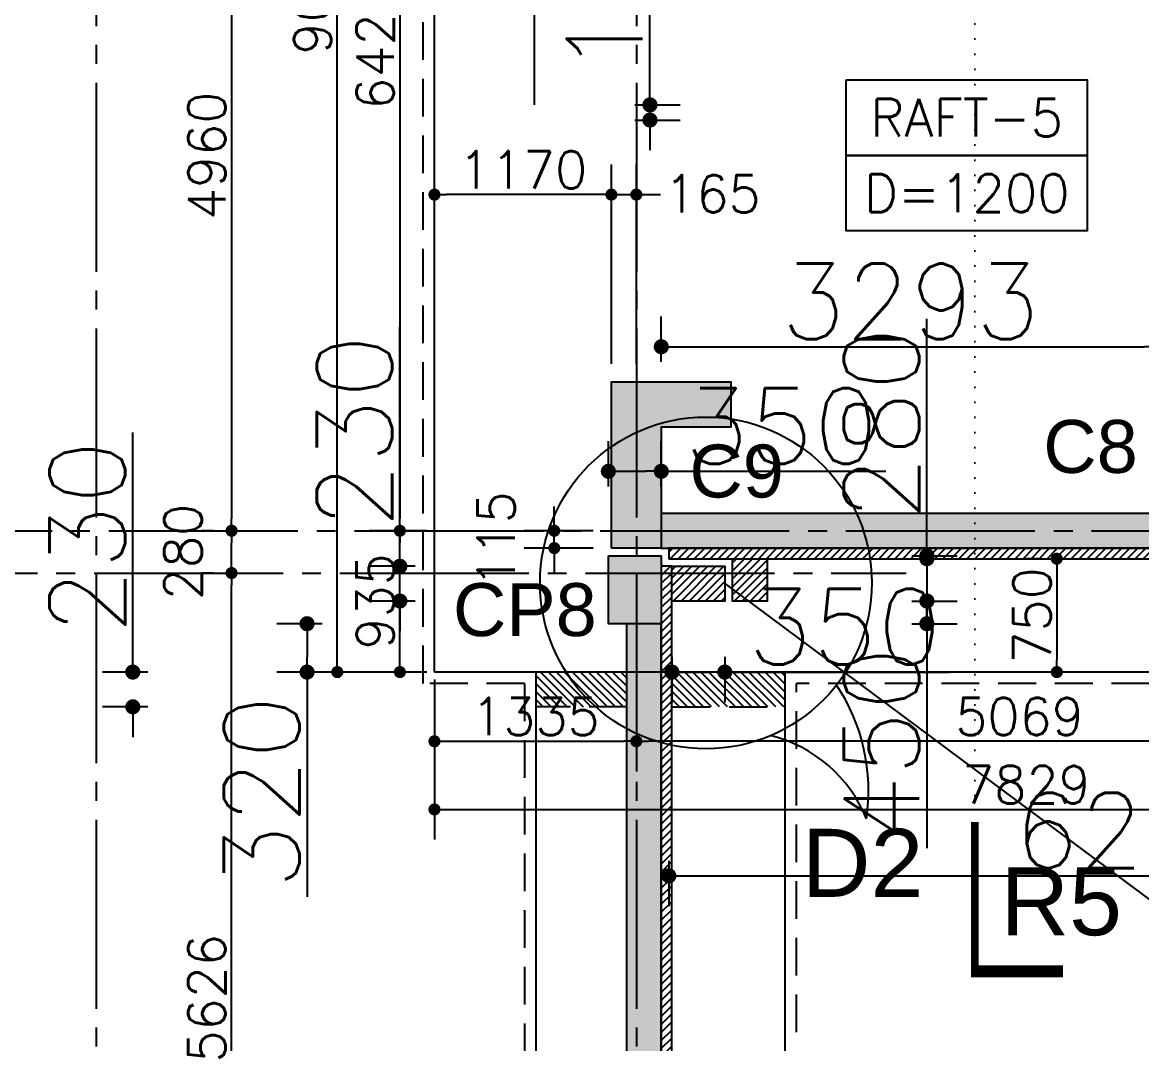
# Model space of a CAD drawing. Extents: x -200722 to 834823, y -494970 to 88783.
# Drawn here: x 272698 to 280100, y 21762 to 28517 of the extents above; entities that cross this region are included whole.
import ezdxf
from ezdxf.enums import TextEntityAlignment as Align

# ---------------------------------------------------------------- set-up
doc = ezdxf.new("R2010")
doc.units = 0
doc.header["$LTSCALE"] = 100
doc.header["$MEASUREMENT"] = 0
doc.header["$PDMODE"] = 34
for name, pattern in [('ACAD_ISO04W100', [30, 24, -3, 0, -3]), ('CL', [3.25, 2.5, -0.25, 0.25, -0.25]), ('DOT', [0.25, 0, -0.25]), ('HIDDEN', [0.375, 0.25, -0.125])]:
    doc.linetypes.add(name, pattern=pattern)
doc.layers.get('0').update_dxf_attribs({"linetype": 'CONTINUOUS'})
doc.layers.get('DEFPOINTS').update_dxf_attribs({"linetype": 'CONTINUOUS'})
for name, color, linetype in [('A-Grid', 5, 'ACAD_ISO04W100'), ('BEAM', 4, 'CONTINUOUS'), ('COL', 150, 'CONTINUOUS'), ('COL. SHED. STEEL.', 6, 'CONTINUOUS'), ('COL_H', 235, 'CONTINUOUS'), ('DIM', 3, 'CONTINUOUS'), ('F_EXEC', 3, 'HIDDEN'), ('F_FTG1', 11, 'CONTINUOUS'), ('RCCWALL', 6, 'CONTINUOUS'), ('TEXT', 2, 'CONTINUOUS')]:
    doc.layers.add(name, color=color, linetype=linetype)
doc.layers.add('HATCH', color=252, linetype='CONTINUOUS', lineweight=30)
doc.styles.add('AR', font='arial.ttf')
doc.styles.add('ROMANS', font='romans.shx')
doc.styles.get("Standard").update_dxf_attribs({"font": 'simplex.shx'})
doc.styles.add('TIMES-N', font='arial.ttf')
doc.dimstyles.new('01 S.K', dxfattribs={"dimtxt": 230, "dimasz": 100, "dimexe": 200, "dimexo": 100, "dimgap": 50, "dimtad": 1, "dimdec": 0, "dimzin": 0, "dimdsep": 46, "dimtxsty": 'Standard', "dimblk": 'DOT', "dimcen": 0.09, "dimclrd": 4, "dimclre": 4, "dimclrt": 4, "dimadec": 0, "dimazin": 0, "dimtfac": 1, "dimtdec": 0, "dimtofl": 0, "dimtmove": 0, "dimatfit": 3, "dimfxl": 2, "dimtolj": 1, "dimtzin": 0, "dimarcsym": 1})
doc.dimstyles.new('STANDARD$0', dxfattribs={"dimtxt": 2.5, "dimasz": 2.5, "dimexe": 2, "dimexo": 0.7, "dimgap": 0.9, "dimtad": 1, "dimdec": 0, "dimdsep": 46, "dimtxsty": 'ROMANS', "dimcen": 0.09, "dimclrd": 4, "dimclre": 4, "dimclrt": 3, "dimadec": 0, "dimazin": 0, "dimtfac": 1, "dimtdec": 0, "dimtmove": 0, "dimatfit": 3, "dimfxl": 1, "dimtolj": 1, "dimtzin": 0, "dimarcsym": 0})
pattern_1 = [(135, (504703.318, 13341.237), (26.516504, 26.516504), [])]

# ---------------------------------------------------------------- blocks, each defined once
blk = doc.blocks.new('DOT')
at = {"color": 0, "linetype": 'ByBlock'}
blk.add_line((-0.5, 0), (-1, 0), dxfattribs=at)
at = {"color": 0, "linetype": 'ByBlock', "const_width": 0.5}
blk.add_lwpolyline([(-0.25, 0, 1), (0.25, 0, 1)], format="xyb", close=True, dxfattribs=at)
blk = doc.blocks.new('*D396')
at = {"layer": 'BEAM', "color": 0, "lineweight": -2, "transparency": 16777216}
for p, q in [((275423.6, 26259.4), (275423.6, 27577.8)), ((276593.6, 26259.4), (276593.6, 27577.8)), ((276513.6, 27377.8), (275503.6, 27377.8))]:
    blk.add_line(p, q, dxfattribs=at)
at = {"layer": 'DEFPOINTS', "color": 0, "lineweight": -3, "transparency": 16777216}
for p in [(275423.6, 27377.8), (275423.6, 26139.4, 7446.6), (276593.6, 26139.4, 7446.6)]:
    blk.add_point(p, dxfattribs=at)
at = {"layer": 'BEAM', "color": 0, "lineweight": -2, "transparency": 16777216, "xscale": 80, "yscale": 80, "zscale": 80, "rotation": 180}
blk.add_blockref('DOT', (275423.6, 27377.8), dxfattribs=at)
at = {"layer": 'BEAM', "color": 0, "lineweight": -2, "transparency": 16777216, "xscale": 80, "yscale": 80, "zscale": 80}
blk.add_blockref('DOT', (276593.6, 27377.8), dxfattribs=at)
at = {"layer": 'BEAM', "color": 0, "transparency": 16777216, "insert": (276008.6, 27541.8), "char_height": 248, "attachment_point": 5}
blk.add_mtext('\\A1;1170', dxfattribs=at)
blk = doc.blocks.new('_DOT')
at = {"color": 0, "linetype": 'ByBlock'}
blk.add_line((-0.5, 0), (-1, 0), dxfattribs=at)
at = {"color": 0, "linetype": 'ByBlock', "const_width": 0.5}
blk.add_lwpolyline([(-0.25, 0, 1), (0.25, 0, 1)], format="xyb", close=True, dxfattribs=at)
blk = doc.blocks.new('*D397')
at = {"layer": 'BEAM', "color": 0, "lineweight": -2, "transparency": 16777216}
for p, q in [((279419, 24969.4), (279339, 24969.4)), ((279539, 24889.4), (279539, 24299.4)), ((279419, 24219.4), (279339, 24219.4))]:
    blk.add_line(p, q, dxfattribs=at)
at = {"layer": 'DEFPOINTS', "color": 0, "lineweight": -3, "transparency": 16777216}
for p in [(279539, 24969.4, 7446.6), (279539, 24219.4, 7446.6), (279539, 24219.4)]:
    blk.add_point(p, dxfattribs=at)
at = {"layer": 'BEAM', "color": 0, "lineweight": -2, "transparency": 16777216, "xscale": 80, "yscale": 80, "zscale": 80}
for p, rotation in [((279539, 24969.4), 90), ((279539, 24219.4), 270)]:
    blk.add_blockref('DOT', p, dxfattribs=dict(at, rotation=rotation))
at = {"layer": 'BEAM', "color": 0, "transparency": 16777216, "insert": (279375, 24594.4), "char_height": 248, "attachment_point": 5, "rotation": 90}
blk.add_mtext('\\A1;750', dxfattribs=at)
blk = doc.blocks.new('*D401')
at = {"layer": 'BEAM', "color": 0, "lineweight": -2, "transparency": 16777216}
for p, q in [((276758.6, 24169.4), (276758.6, 23561.5)), ((281827.6, 24169.4), (281827.6, 23561.5)), ((281747.6, 23761.5), (276838.6, 23761.5))]:
    blk.add_line(p, q, dxfattribs=at)
at = {"layer": 'DEFPOINTS', "color": 0, "lineweight": -3, "transparency": 16777216}
for p in [(276758.6, 24289.4, 7446.6), (281827.6, 24289.4, 7446.6), (276758.6, 23761.5)]:
    blk.add_point(p, dxfattribs=at)
at = {"layer": 'BEAM', "color": 0, "lineweight": -2, "transparency": 16777216, "xscale": 80, "yscale": 80, "zscale": 80, "rotation": 180}
blk.add_blockref('DOT', (276758.6, 23761.5), dxfattribs=at)
at = {"layer": 'BEAM', "color": 0, "lineweight": -2, "transparency": 16777216, "xscale": 80, "yscale": 80, "zscale": 80}
blk.add_blockref('DOT', (281827.6, 23761.5), dxfattribs=at)
at = {"layer": 'BEAM', "color": 0, "transparency": 16777216, "insert": (279293.1, 23925.5), "char_height": 248, "attachment_point": 5}
blk.add_mtext('\\A1;5069', dxfattribs=at)
blk = doc.blocks.new('*D402')
at = {"layer": 'BEAM', "color": 0, "lineweight": -2, "transparency": 16777216}
for p, q in [((275423.6, 24169.4), (275423.6, 23110.9)), ((283252.6, 24169.4), (283252.6, 23110.9)), ((275503.6, 23310.9), (283172.6, 23310.9))]:
    blk.add_line(p, q, dxfattribs=at)
at = {"layer": 'DEFPOINTS', "color": 0, "lineweight": -3, "transparency": 16777216}
for p in [(275423.6, 24289.4, 7446.6), (283252.6, 24289.4, 7446.6), (283252.6, 23310.9)]:
    blk.add_point(p, dxfattribs=at)
at = {"layer": 'BEAM', "color": 0, "lineweight": -2, "transparency": 16777216, "xscale": 80, "yscale": 80, "zscale": 80, "rotation": 180}
blk.add_blockref('DOT', (275423.6, 23310.9), dxfattribs=at)
at = {"layer": 'BEAM', "color": 0, "lineweight": -2, "transparency": 16777216, "xscale": 80, "yscale": 80, "zscale": 80}
blk.add_blockref('DOT', (283252.6, 23310.9), dxfattribs=at)
at = {"layer": 'BEAM', "color": 0, "transparency": 16777216, "insert": (279338.1, 23474.9), "char_height": 248, "attachment_point": 5}
blk.add_mtext('\\A1;7829', dxfattribs=at)
blk = doc.blocks.new('*D404')
at = {"layer": 'BEAM', "color": 0, "lineweight": -2, "transparency": 16777216}
for p, q in [((276215.9, 25234.4), (276215.9, 25314.4)), ((276473.6, 25154.4), (276015.9, 25154.4)), ((276215.9, 25039.4), (276215.9, 25154.4)), ((276473.6, 25039.4), (276015.9, 25039.4)), ((276215.9, 24959.4), (276215.9, 24879.4))]:
    blk.add_line(p, q, dxfattribs=at)
at = {"layer": 'DEFPOINTS', "color": 0, "lineweight": -3, "transparency": 16777216}
for p in [(276215.9, 25154.4), (276593.6, 25154.4, 7446.6), (276593.6, 25039.4, 7446.6)]:
    blk.add_point(p, dxfattribs=at)
at = {"layer": 'BEAM', "color": 0, "lineweight": -2, "transparency": 16777216, "xscale": 80, "yscale": 80, "zscale": 80}
for p, rotation in [((276215.9, 25154.4), 270), ((276215.9, 25039.4), 90)]:
    blk.add_blockref('DOT', p, dxfattribs=dict(at, rotation=rotation))
at = {"layer": 'BEAM', "color": 0, "transparency": 16777216, "insert": (275831.9, 25096.9), "char_height": 248, "attachment_point": 5, "rotation": 90}
blk.add_mtext('\\A1;115', dxfattribs=at)
blk = doc.blocks.new('*D412')
at = {"layer": 'BEAM', "color": 0, "lineweight": -2, "transparency": 16777216}
for p, q in [((276593.6, 26259.4), (276593.6, 27577.8)), ((276758.6, 26259.4), (276758.6, 27577.8)), ((276513.6, 27377.8), (276433.6, 27377.8)), ((276593.6, 27377.8), (276758.6, 27377.8)), ((276838.6, 27377.8), (276918.6, 27377.8))]:
    blk.add_line(p, q, dxfattribs=at)
at = {"layer": 'DEFPOINTS', "color": 0, "lineweight": -3, "transparency": 16777216}
for p in [(276758.6, 27377.8), (276593.6, 26139.4, 7446.6), (276758.6, 26139.4, 7446.6)]:
    blk.add_point(p, dxfattribs=at)
at = {"layer": 'BEAM', "color": 0, "lineweight": -2, "transparency": 16777216, "xscale": 80, "yscale": 80, "zscale": 80}
blk.add_blockref('DOT', (276593.6, 27377.8), dxfattribs=at)
at = {"layer": 'BEAM', "color": 0, "lineweight": -2, "transparency": 16777216, "xscale": 80, "yscale": 80, "zscale": 80, "rotation": 180}
blk.add_blockref('DOT', (276758.6, 27377.8), dxfattribs=at)
at = {"layer": 'BEAM', "color": 0, "transparency": 16777216, "insert": (277262.1, 27382.8), "char_height": 248, "attachment_point": 5}
blk.add_mtext('\\A1;165', dxfattribs=at)
blk = doc.blocks.new('*D802')
at = {"layer": 'BEAM', "color": 0, "lineweight": -2, "transparency": 16777216}
for p, q in [((273961.9, 25154.4), (273881.9, 25154.4)), ((274081.9, 24954.4), (274081.9, 25074.4)), ((273961.9, 24874.4), (273881.9, 24874.4))]:
    blk.add_line(p, q, dxfattribs=at)
at = {"layer": 'DEFPOINTS', "color": 0, "lineweight": -3, "transparency": 16777216}
for p in [(274081.9, 25154.4, 7446.6), (274081.9, 25154.4), (274081.9, 24874.4, 7446.6)]:
    blk.add_point(p, dxfattribs=at)
at = {"layer": 'BEAM', "color": 0, "lineweight": -2, "transparency": 16777216, "xscale": 80, "yscale": 80, "zscale": 80}
for p, rotation in [((274081.9, 25154.4), 90), ((274081.9, 24874.4), 270)]:
    blk.add_blockref('DOT', p, dxfattribs=dict(at, rotation=rotation))
at = {"layer": 'BEAM', "color": 0, "transparency": 16777216, "insert": (273760.6, 25014.4), "char_height": 248, "attachment_point": 5, "rotation": 90}
blk.add_mtext('\\A1;280', dxfattribs=at)
blk = doc.blocks.new('*D803')
at = {"layer": 'BEAM', "color": 0, "lineweight": -2, "transparency": 16777216}
for p, q in [((274201.9, 30114.4), (274281.9, 30114.4)), ((274081.9, 30034.4), (274081.9, 25234.4)), ((273961.9, 25154.4), (273881.9, 25154.4))]:
    blk.add_line(p, q, dxfattribs=at)
at = {"layer": 'DEFPOINTS', "color": 0, "lineweight": -3, "transparency": 16777216}
for p in [(274081.9, 30114.4, 7446.6), (274081.9, 25154.4, 7446.6), (274081.9, 25154.4)]:
    blk.add_point(p, dxfattribs=at)
at = {"layer": 'BEAM', "color": 0, "lineweight": -2, "transparency": 16777216, "xscale": 80, "yscale": 80, "zscale": 80}
for p, rotation in [((274081.9, 30114.4), 90), ((274081.9, 25154.4), 270)]:
    blk.add_blockref('DOT', p, dxfattribs=dict(at, rotation=rotation))
at = {"layer": 'BEAM', "color": 0, "transparency": 16777216, "insert": (273917.9, 27634.4), "char_height": 248, "attachment_point": 5, "rotation": 90}
blk.add_mtext('\\A1;4960', dxfattribs=at)
blk = doc.blocks.new('*D804')
at = {"layer": 'BEAM', "color": 0, "lineweight": -2, "transparency": 16777216}
for p, q in [((273961.9, 24874.4), (273881.9, 24874.4)), ((274081.9, 19327.9), (274081.9, 24794.4)), ((274201.9, 19247.9), (274281.9, 19247.9))]:
    blk.add_line(p, q, dxfattribs=at)
at = {"layer": 'DEFPOINTS', "color": 0, "lineweight": -3, "transparency": 16777216}
for p in [(274081.9, 24874.4, 7446.6), (274081.9, 24874.4), (274081.9, 19247.9, 7446.6)]:
    blk.add_point(p, dxfattribs=at)
at = {"layer": 'BEAM', "color": 0, "lineweight": -2, "transparency": 16777216, "xscale": 80, "yscale": 80, "zscale": 80}
for p, rotation in [((274081.9, 24874.4), 90), ((274081.9, 19247.9), 270)]:
    blk.add_blockref('DOT', p, dxfattribs=dict(at, rotation=rotation))
at = {"layer": 'BEAM', "color": 0, "transparency": 16777216, "insert": (273917.9, 22061.1), "char_height": 248, "attachment_point": 5, "rotation": 90}
blk.add_mtext('\\A1;5626', dxfattribs=at)
blk = doc.blocks.new('*D862')
at = {"layer": 'BEAM', "color": 0, "lineweight": -2, "transparency": 16777216}
for p, q in [((275373.6, 31574.4), (274994.9, 31574.4)), ((275194.9, 31494.4), (275194.9, 25234.4)), ((275373.6, 25154.4), (274994.9, 25154.4))]:
    blk.add_line(p, q, dxfattribs=at)
at = {"layer": 'DEFPOINTS', "color": 0, "lineweight": -3, "transparency": 16777216}
for p in [(275493.6, 31574.4, 7446.6), (275194.9, 25154.4), (275493.6, 25154.4, 7446.6)]:
    blk.add_point(p, dxfattribs=at)
at = {"layer": 'BEAM', "color": 0, "lineweight": -2, "transparency": 16777216, "xscale": 80, "yscale": 80, "zscale": 80}
for p, rotation in [((275194.9, 31574.4), 90), ((275194.9, 25154.4), 270)]:
    blk.add_blockref('DOT', p, dxfattribs=dict(at, rotation=rotation))
at = {"layer": 'BEAM', "color": 0, "transparency": 16777216, "insert": (275030.9, 28364.4), "char_height": 248, "attachment_point": 5, "rotation": 90}
blk.add_mtext('\\A1;6420', dxfattribs=at)
blk = doc.blocks.new('*D864')
at = {"layer": 'BEAM', "color": 0, "lineweight": -2, "transparency": 16777216}
for p, q in [((275373.6, 33239.4), (274581, 33239.4)), ((274781, 24299.4), (274781, 33159.4)), ((275373.6, 24219.4), (274581, 24219.4))]:
    blk.add_line(p, q, dxfattribs=at)
at = {"layer": 'DEFPOINTS', "color": 0, "lineweight": -3, "transparency": 16777216}
for p in [(274781, 33239.4), (275493.6, 33239.4, 7446.6), (275493.6, 24219.4, 7446.6)]:
    blk.add_point(p, dxfattribs=at)
at = {"layer": 'BEAM', "color": 0, "lineweight": -2, "transparency": 16777216, "xscale": 80, "yscale": 80, "zscale": 80}
for p, rotation in [((274781, 33239.4), 90), ((274781, 24219.4), 270)]:
    blk.add_blockref('DOT', p, dxfattribs=dict(at, rotation=rotation))
at = {"layer": 'BEAM', "color": 0, "transparency": 16777216, "insert": (274617, 28729.4), "char_height": 248, "attachment_point": 5, "rotation": 90}
blk.add_mtext('\\A1;9020', dxfattribs=at)
blk = doc.blocks.new('*D865')
at = {"layer": 'BEAM', "color": 0, "lineweight": -2, "transparency": 16777216}
for p, q in [((275373.6, 25154.4), (274994.9, 25154.4)), ((275194.9, 24299.4), (275194.9, 25074.4)), ((275373.6, 24219.4), (274994.9, 24219.4))]:
    blk.add_line(p, q, dxfattribs=at)
at = {"layer": 'DEFPOINTS', "color": 0, "lineweight": -3, "transparency": 16777216}
for p in [(275194.9, 25154.4), (275493.6, 25154.4, 7446.6), (275493.6, 24219.4, 7446.6)]:
    blk.add_point(p, dxfattribs=at)
at = {"layer": 'BEAM', "color": 0, "lineweight": -2, "transparency": 16777216, "xscale": 80, "yscale": 80, "zscale": 80}
for p, rotation in [((275194.9, 25154.4), 90), ((275194.9, 24219.4), 270)]:
    blk.add_blockref('DOT', p, dxfattribs=dict(at, rotation=rotation))
at = {"layer": 'BEAM', "color": 0, "transparency": 16777216, "insert": (275030.9, 24686.9), "char_height": 248, "attachment_point": 5, "rotation": 90}
blk.add_mtext('\\A1;935', dxfattribs=at)
blk = doc.blocks.new('*D1084')
at = {"layer": 'BEAM', "color": 0, "lineweight": -2, "transparency": 16777216}
for p, q in [((275423.6, 24169.4), (275423.6, 23561.5)), ((276758.6, 24169.4), (276758.6, 23561.5)), ((275503.6, 23761.5), (276678.6, 23761.5))]:
    blk.add_line(p, q, dxfattribs=at)
at = {"layer": 'DEFPOINTS', "color": 0, "lineweight": -3, "transparency": 16777216}
for p in [(275423.6, 24289.4, 7446.6), (276758.6, 24289.4, 7446.6), (276758.6, 23761.5)]:
    blk.add_point(p, dxfattribs=at)
at = {"layer": 'BEAM', "color": 0, "lineweight": -2, "transparency": 16777216, "xscale": 80, "yscale": 80, "zscale": 80, "rotation": 180}
blk.add_blockref('DOT', (275423.6, 23761.5), dxfattribs=at)
at = {"layer": 'BEAM', "color": 0, "lineweight": -2, "transparency": 16777216, "xscale": 80, "yscale": 80, "zscale": 80}
blk.add_blockref('DOT', (276758.6, 23761.5), dxfattribs=at)
at = {"layer": 'BEAM', "color": 0, "transparency": 16777216, "insert": (276091.1, 23925.5), "char_height": 248, "attachment_point": 5}
blk.add_mtext('\\A1;1335', dxfattribs=at)
blk = doc.blocks.new('*D2945')
at = {"color": 4, "lineweight": -2, "ltscale": 0.4, "transparency": 16777216}
for p, q in [((273428.7, 24319.4), (273428.7, 25805.1)), ((273528.7, 24219.4), (273228.7, 24219.4)), ((273528.7, 23989.4), (273228.7, 23989.4)), ((273428.7, 23889.4), (273428.7, 23789.4))]:
    blk.add_line(p, q, dxfattribs=at)
at = {"layer": 'DEFPOINTS', "color": 0, "lineweight": -3, "ltscale": 0.4, "transparency": 16777216}
for p in [(273428.7, 24219.4), (277522.8, 24219.4), (277522.8, 23989.4)]:
    blk.add_point(p, dxfattribs=at)
at = {"color": 4, "lineweight": -2, "ltscale": 0.4, "transparency": 16777216, "xscale": 100, "yscale": 100, "zscale": 100}
for p, rotation in [((273428.7, 24219.4), 270), ((273428.7, 23989.4), 90)]:
    blk.add_blockref('_DOT', p, dxfattribs=dict(at, rotation=rotation))
at = {"color": 4, "lineweight": -3, "ltscale": 0.4, "transparency": 16777216, "insert": (273128.7, 25112.2), "char_height": 500, "attachment_point": 5, "rotation": 90}
blk.add_mtext('\\A1;230', dxfattribs=at)
blk = doc.blocks.new('*D2963')
at = {"color": 4, "lineweight": -2, "ltscale": 0.4, "transparency": 16777216}
for p, q in [((276973.6, 22971.6), (276973.6, 22671.6)), ((283252.6, 22971.6), (283252.6, 22671.6)), ((277073.6, 22871.6), (283152.6, 22871.6))]:
    blk.add_line(p, q, dxfattribs=at)
at = {"layer": 'DEFPOINTS', "color": 0, "lineweight": -3, "ltscale": 0.4, "transparency": 16777216}
for p in [(276973.6, 25039.4), (283252.6, 24644.7), (283252.6, 22871.6)]:
    blk.add_point(p, dxfattribs=at)
at = {"color": 4, "lineweight": -2, "ltscale": 0.4, "transparency": 16777216, "xscale": 100, "yscale": 100, "zscale": 100, "rotation": 180}
blk.add_blockref('_DOT', (276973.6, 22871.6), dxfattribs=at)
at = {"color": 4, "lineweight": -2, "ltscale": 0.4, "transparency": 16777216, "xscale": 100, "yscale": 100, "zscale": 100}
blk.add_blockref('_DOT', (283252.6, 22871.6), dxfattribs=at)
at = {"color": 4, "lineweight": -3, "ltscale": 0.4, "transparency": 16777216, "insert": (280113.1, 23171.6), "char_height": 500, "attachment_point": 5}
blk.add_mtext('\\A1;6279', dxfattribs=at)
blk = doc.blocks.new('*D2964')
at = {"color": 4, "lineweight": -2, "ltscale": 0.4, "transparency": 16777216}
for p, q in [((276923.6, 26271.6), (276923.6, 26571.6)), ((280216.6, 26271.6), (280216.6, 26571.6)), ((277023.6, 26371.6), (280116.6, 26371.6))]:
    blk.add_line(p, q, dxfattribs=at)
at = {"layer": 'DEFPOINTS', "color": 0, "lineweight": -3, "ltscale": 0.4, "transparency": 16777216}
for p in [(280216.6, 26371.6), (276923.6, 25269.4), (280216.6, 25269.4)]:
    blk.add_point(p, dxfattribs=at)
at = {"color": 4, "lineweight": -2, "ltscale": 0.4, "transparency": 16777216, "xscale": 100, "yscale": 100, "zscale": 100, "rotation": 180}
blk.add_blockref('_DOT', (276923.6, 26371.6), dxfattribs=at)
at = {"color": 4, "lineweight": -2, "ltscale": 0.4, "transparency": 16777216, "xscale": 100, "yscale": 100, "zscale": 100}
blk.add_blockref('_DOT', (280216.6, 26371.6), dxfattribs=at)
at = {"color": 4, "lineweight": -3, "ltscale": 0.4, "transparency": 16777216, "insert": (278570.1, 26671.6), "char_height": 500, "attachment_point": 5}
blk.add_mtext('\\A1;3293', dxfattribs=at)
blk = doc.blocks.new('*D2969')
at = {"color": 4, "lineweight": -2, "ltscale": 0.4, "transparency": 16777216}
for p, q in [((276573.6, 25447.5), (276573.6, 25747.5)), ((276923.6, 25447.5), (276923.6, 25747.5)), ((276673.6, 25547.5), (276823.6, 25547.5)), ((276923.6, 25547.5), (278409.3, 25547.5))]:
    blk.add_line(p, q, dxfattribs=at)
at = {"layer": 'DEFPOINTS', "color": 0, "lineweight": -3, "ltscale": 0.4, "transparency": 16777216}
for p in [(276923.6, 25547.5), (276573.6, 24989.4), (276923.6, 24989.4)]:
    blk.add_point(p, dxfattribs=at)
at = {"color": 4, "lineweight": -2, "ltscale": 0.4, "transparency": 16777216, "xscale": 100, "yscale": 100, "zscale": 100, "rotation": 180}
blk.add_blockref('_DOT', (276573.6, 25547.5), dxfattribs=at)
at = {"color": 4, "lineweight": -2, "ltscale": 0.4, "transparency": 16777216, "xscale": 100, "yscale": 100, "zscale": 100}
blk.add_blockref('_DOT', (276923.6, 25547.5), dxfattribs=at)
at = {"color": 4, "lineweight": -3, "ltscale": 0.4, "transparency": 16777216, "insert": (277716.5, 25847.5), "char_height": 500, "attachment_point": 5}
blk.add_mtext('\\A1;350', dxfattribs=at)
blk = doc.blocks.new('*D2970')
at = {"color": 4, "lineweight": -2, "ltscale": 0.4, "transparency": 16777216}
for p, q in [((278580, 24989.4), (278880, 24989.4)), ((278680, 24889.4), (278680, 24639.4)), ((278580, 24539.4), (278880, 24539.4)), ((278680, 24539.4), (278680, 23053.7))]:
    blk.add_line(p, q, dxfattribs=at)
at = {"layer": 'DEFPOINTS', "color": 0, "lineweight": -3, "ltscale": 0.4, "transparency": 16777216}
for p in [(276573.6, 24989.4), (276573.6, 24539.4), (278680, 24539.4)]:
    blk.add_point(p, dxfattribs=at)
at = {"color": 4, "lineweight": -2, "ltscale": 0.4, "transparency": 16777216, "xscale": 100, "yscale": 100, "zscale": 100}
for p, rotation in [((278680, 24989.4), 90), ((278680, 24539.4), 270)]:
    blk.add_blockref('_DOT', p, dxfattribs=dict(at, rotation=rotation))
at = {"color": 4, "lineweight": -3, "ltscale": 0.4, "transparency": 16777216, "insert": (278380, 23746.5), "char_height": 500, "attachment_point": 5, "rotation": 90}
blk.add_mtext('\\A1;450', dxfattribs=at)
blk = doc.blocks.new('*D2971')
at = {"color": 4, "lineweight": -2, "ltscale": 0.4, "transparency": 16777216}
for p, q in [((272421.3, 24919.4), (272421.3, 26405.1)), ((272521.3, 24919.4), (272221.3, 24919.4)), ((272421.3, 24319.4), (272421.3, 24819.4)), ((272521.3, 24219.4), (272221.3, 24219.4))]:
    blk.add_line(p, q, dxfattribs=at)
at = {"layer": 'DEFPOINTS', "color": 0, "lineweight": -3, "ltscale": 0.4, "transparency": 16777216}
for p in [(272421.3, 24919.4), (277168.6, 24919.4), (276997.7, 24219.4)]:
    blk.add_point(p, dxfattribs=at)
at = {"color": 4, "lineweight": -2, "ltscale": 0.4, "transparency": 16777216, "xscale": 100, "yscale": 100, "zscale": 100}
for p, rotation in [((272421.3, 24919.4), 90), ((272421.3, 24219.4), 270)]:
    blk.add_blockref('_DOT', p, dxfattribs=dict(at, rotation=rotation))
at = {"color": 4, "lineweight": -3, "ltscale": 0.4, "transparency": 16777216, "insert": (272121.3, 25712.2), "char_height": 500, "attachment_point": 5, "rotation": 90}
blk.add_mtext('\\A1;700', dxfattribs=at)
blk = doc.blocks.new('*D2972')
at = {"color": 4, "lineweight": -2, "ltscale": 0.4, "transparency": 16777216}
for p, q in [((274681, 24539.4), (274381, 24539.4)), ((274581, 24439.4), (274581, 24319.4)), ((274681, 24219.4), (274381, 24219.4)), ((274581, 24219.4), (274581, 22733.7))]:
    blk.add_line(p, q, dxfattribs=at)
at = {"layer": 'DEFPOINTS', "color": 0, "lineweight": -3, "ltscale": 0.4, "transparency": 16777216}
for p in [(276693.6, 24539.4), (274581, 24219.4), (276697.7, 24219.4)]:
    blk.add_point(p, dxfattribs=at)
at = {"color": 4, "lineweight": -2, "ltscale": 0.4, "transparency": 16777216, "xscale": 100, "yscale": 100, "zscale": 100}
for p, rotation in [((274581, 24539.4), 90), ((274581, 24219.4), 270)]:
    blk.add_blockref('_DOT', p, dxfattribs=dict(at, rotation=rotation))
at = {"color": 4, "lineweight": -3, "ltscale": 0.4, "transparency": 16777216, "insert": (274281, 23426.5), "char_height": 500, "attachment_point": 5, "rotation": 90}
blk.add_mtext('\\A1;320', dxfattribs=at)
blk = doc.blocks.new('*D2973')
at = {"color": 4, "lineweight": -2, "ltscale": 0.4, "transparency": 16777216}
for p, q in [((276993.6, 24319.4), (276993.6, 24019.4)), ((277343.6, 24319.4), (277343.6, 24019.4)), ((277093.6, 24219.4), (277243.6, 24219.4)), ((277343.6, 24219.4), (278829.3, 24219.4))]:
    blk.add_line(p, q, dxfattribs=at)
at = {"layer": 'DEFPOINTS', "color": 0, "lineweight": -3, "ltscale": 0.4, "transparency": 16777216}
for p in [(276993.6, 24689.4), (277343.6, 24689.4), (277343.6, 24219.4)]:
    blk.add_point(p, dxfattribs=at)
at = {"color": 4, "lineweight": -2, "ltscale": 0.4, "transparency": 16777216, "xscale": 100, "yscale": 100, "zscale": 100, "rotation": 180}
blk.add_blockref('_DOT', (276993.6, 24219.4), dxfattribs=at)
at = {"color": 4, "lineweight": -2, "ltscale": 0.4, "transparency": 16777216, "xscale": 100, "yscale": 100, "zscale": 100}
blk.add_blockref('_DOT', (277343.6, 24219.4), dxfattribs=at)
at = {"color": 4, "lineweight": -3, "ltscale": 0.4, "transparency": 16777216, "insert": (278136.5, 24519.4), "char_height": 500, "attachment_point": 5}
blk.add_mtext('\\A1;350', dxfattribs=at)
blk = doc.blocks.new('*D2974')
at = {"color": 4, "lineweight": -2, "ltscale": 0.4, "transparency": 16777216}
for p, q in [((275194.9, 25019.4), (275194.9, 26505.1)), ((275294.9, 24919.4), (274994.9, 24919.4)), ((275294.9, 24689.4), (274994.9, 24689.4)), ((275194.9, 24589.4), (275194.9, 24489.4))]:
    blk.add_line(p, q, dxfattribs=at)
at = {"layer": 'DEFPOINTS', "color": 0, "lineweight": -3, "ltscale": 0.4, "transparency": 16777216}
for p in [(275194.9, 24919.4), (277168.6, 24919.4), (277168.6, 24689.4)]:
    blk.add_point(p, dxfattribs=at)
at = {"color": 4, "lineweight": -2, "ltscale": 0.4, "transparency": 16777216, "xscale": 100, "yscale": 100, "zscale": 100}
for p, rotation in [((275194.9, 24919.4), 270), ((275194.9, 24689.4), 90)]:
    blk.add_blockref('_DOT', p, dxfattribs=dict(at, rotation=rotation))
at = {"color": 4, "lineweight": -3, "ltscale": 0.4, "transparency": 16777216, "insert": (274894.9, 25812.2), "char_height": 500, "attachment_point": 5, "rotation": 90}
blk.add_mtext('\\A1;230', dxfattribs=at)
blk = doc.blocks.new('*D2975')
at = {"color": 4, "lineweight": -2, "ltscale": 0.4, "transparency": 16777216}
for p, q in [((278680, 25069.4), (278680, 26555.1)), ((278580, 24969.4), (278880, 24969.4)), ((278580, 24689.4), (278880, 24689.4)), ((278680, 24589.4), (278680, 24489.4))]:
    blk.add_line(p, q, dxfattribs=at)
at = {"layer": 'DEFPOINTS', "color": 0, "lineweight": -3, "ltscale": 0.4, "transparency": 16777216}
for p in [(277659.1, 24969.4), (278680, 24969.4), (277623.6, 24689.4)]:
    blk.add_point(p, dxfattribs=at)
at = {"color": 4, "lineweight": -2, "ltscale": 0.4, "transparency": 16777216, "xscale": 100, "yscale": 100, "zscale": 100}
for p, rotation in [((278680, 24969.4), 270), ((278680, 24689.4), 90)]:
    blk.add_blockref('_DOT', p, dxfattribs=dict(at, rotation=rotation))
at = {"color": 4, "lineweight": -3, "ltscale": 0.4, "transparency": 16777216, "insert": (278380, 25862.2), "char_height": 500, "attachment_point": 5, "rotation": 90}
blk.add_mtext('\\A1;280', dxfattribs=at)
blk = doc.blocks.new('*D3001')
at = {"color": 4, "lineweight": -2, "ltscale": 0.4, "transparency": 16777216}
for p, q in [((281727.6, 24219.4), (282027.6, 24219.4)), ((281827.6, 10748.1), (281827.6, 24119.4)), ((281727.6, 10648.1), (282027.6, 10648.1))]:
    blk.add_line(p, q, dxfattribs=at)
at = {"layer": 'DEFPOINTS', "color": 0, "lineweight": -3, "ltscale": 0.4, "transparency": 16777216}
for p in [(276018.6, 24219.4), (281827.6, 24219.4), (277747.7, 10648.1)]:
    blk.add_point(p, dxfattribs=at)
at = {"color": 4, "lineweight": -2, "ltscale": 0.4, "transparency": 16777216, "xscale": 100, "yscale": 100, "zscale": 100}
for p, rotation in [((281827.6, 24219.4), 90), ((281827.6, 10648.1), 270)]:
    blk.add_blockref('_DOT', p, dxfattribs=dict(at, rotation=rotation))
at = {"color": 4, "lineweight": -3, "ltscale": 0.4, "transparency": 16777216, "insert": (281527.6, 17433.8), "char_height": 500, "attachment_point": 5, "rotation": 90}
blk.add_mtext('\\A1;13571', dxfattribs=at)
blk = doc.blocks.new('*D3074')
at = {"color": 4, "lineweight": -2, "ltscale": 0.4, "transparency": 16777216}
for p, q in [((276848.7, 28071.3), (276848.7, 29461.8)), ((276748.7, 27971.3), (277048.7, 27971.3)), ((276748.7, 27871.3), (277048.7, 27871.3)), ((276848.7, 27771.3), (276848.7, 27671.3))]:
    blk.add_line(p, q, dxfattribs=at)
at = {"layer": 'DEFPOINTS', "color": 0, "lineweight": -3, "ltscale": 0.4, "transparency": 16777216}
for p in [(276256.2, 27971.3), (276848.7, 27971.3), (276256.2, 27871.3)]:
    blk.add_point(p, dxfattribs=at)
at = {"color": 4, "lineweight": -2, "ltscale": 0.4, "transparency": 16777216, "xscale": 100, "yscale": 100, "zscale": 100}
for p, rotation in [((276848.7, 27971.3), 270), ((276848.7, 27871.3), 90)]:
    blk.add_blockref('_DOT', p, dxfattribs=dict(at, rotation=rotation))
at = {"color": 4, "lineweight": -3, "ltscale": 0.4, "transparency": 16777216, "insert": (276548.7, 28816.6), "char_height": 500, "attachment_point": 5, "rotation": 90}
blk.add_mtext('\\A1;100', dxfattribs=at)

msp = doc.modelspace()

# ---------------------------------------------------------------- hatches: boundary and pattern name
at = {"layer": 'COL_H', "ltscale": 0.4, "true_color": 0x000000}
msp.add_hatch(color=18, dxfattribs=at).paths.add_polyline_path([(276593.6, 25039.4), (276593.6, 26139.4), (277383.6, 26139.4), (277383.6, 25839.4), (276923.6, 25839.4), (276923.6, 25039.4)])
at = {"layer": 'DIM', "ltscale": 0.4, "true_color": 0x000000}
h = msp.add_hatch(dxfattribs=at)
h.set_pattern_fill('ANSI31', color=18, scale=300, style=0)
h.paths.add_polyline_path([(276973.6, 24969.4), (289611.6, 24969.4), (289611.6, 25039.4), (276973.6, 25039.4)])
h = msp.add_hatch(dxfattribs=at)
h.set_pattern_fill('ANSI31', color=18, scale=300, style=0)
h.set_pattern_definition([(45, (120, 4e-12), (-26.5165043, 26.5165043), [])])
h.paths.add_polyline_path([(277393.6, 24969.4), (277623.6, 24969.4), (277623.6, 24689.4), (277393.6, 24689.4)])
h = msp.add_hatch(dxfattribs=at)
h.set_pattern_fill('ANSI31', color=18, scale=300, style=0)
h.paths.add_polyline_path([(276993.6, 24919.4), (276923.6, 24919.4), (276923.6, -6688.1), (276993.6, -6688.1)])
h = msp.add_hatch(dxfattribs=at)
h.set_pattern_fill('ANSI31', color=18, scale=300, style=0)
h.set_pattern_definition([(45, (70, -70), (-26.5165043, 26.5165043), [])])
h.paths.add_polyline_path([(276993.6, 24919.4), (277343.6, 24919.4), (277343.6, 24689.4), (276993.6, 24689.4)])
at = {"layer": 'DIM', "ltscale": 0.4}
h = msp.add_hatch(dxfattribs=at)
h.set_pattern_fill('ANSI31', color=8, scale=300, style=0)
h.set_pattern_definition(pattern_1)
h.paths.add_polyline_path([(276097.7, 23989.4), (276097.7, 24219.4), (276697.7, 24219.4), (276697.7, 23989.4)])
h = msp.add_hatch(dxfattribs=at)
h.set_pattern_fill('ANSI31', color=8, scale=300, style=0)
h.set_pattern_definition(pattern_1)
h.paths.add_polyline_path([(276997.7, 23989.4), (276997.7, 24219.4), (277747.7, 24219.4), (277747.7, 23989.4)])
at = {"layer": 'HATCH', "lineweight": -3, "ltscale": 0.4, "true_color": 0x000000}
for points in [[(276923.6, 25039.4), (280216.6, 25039.4), (280216.6, 25269.4), (276923.6, 25269.4)], [(276693.6, 19522.9), (276923.6, 19522.9), (276923.6, 24539.4), (276693.6, 24539.4)]]:
    msp.add_hatch(color=18, dxfattribs=at).paths.add_polyline_path(points)
at = {"layer": 'HATCH', "ltscale": 0.4, "true_color": 0x000000}
msp.add_hatch(color=18, dxfattribs=at).paths.add_polyline_path([(276573.6, 24989.4), (276923.6, 24989.4), (276923.6, 24539.4), (276573.6, 24539.4)])

# ---------------------------------------------------------------- linework, layer by layer
at = {"color": 1, "linetype": 'DOT', "ltscale": 4}
msp.add_line((278997, 33312.2), (278997, 23228.3), dxfattribs=at)
at = {"color": 5, "lineweight": -3, "ltscale": 0.4}
msp.add_line((276083, 29321.3), (276083, 27971.3), dxfattribs=at)
at = {"color": 1, "lineweight": -3, "ltscale": 0.4, "elevation": 7446.6}
for points in [[(277393.6, 24969.4), (277623.6, 24969.4), (277623.6, 24689.4), (277393.6, 24689.4)], [(276993.6, 24919.4), (277343.6, 24919.4), (277343.6, 24689.4), (276993.6, 24689.4)]]:
    msp.add_lwpolyline(points, close=True, dxfattribs=at)
at = {"layer": 'A-Grid', "color": 8, "linetype": 'CL', "ltscale": 5}
for p, q in [((224519.6, 25154.4, 7446.6), (327010.7, 25154.4, 7446.6)), ((226047.7, 24874.4, 7446.6), (278542.8, 24874.4, 7446.6))]:
    msp.add_line(p, q, dxfattribs=at)
at = {"layer": 'A-Grid', "color": 8, "linetype": 'CL', "ltscale": 5, "elevation": 7446.6}
for points in [[(273185.6, 62242.9), (273185.6, -9708.8)], [(276758.6, 62242.9), (276758.6, -9708.8)]]:
    msp.add_lwpolyline(points, dxfattribs=at)
at = {"layer": 'COL', "color": 18, "ltscale": 500, "true_color": 0x000000, "elevation": 7446.6}
msp.add_lwpolyline([(276573.6, 24989.4), (276923.6, 24989.4), (276923.6, 24539.4), (276573.6, 24539.4), (276573.6, 24989.4)], dxfattribs=at)
at = {"layer": 'COL. SHED. STEEL.', "color": 18, "ltscale": 500, "true_color": 0x000000, "elevation": 7446.6}
msp.add_lwpolyline([(276593.6, 25039.4), (276593.6, 26139.4), (277383.6, 26139.4), (277383.6, 25839.4), (276923.6, 25839.4), (276923.6, 25039.4), (276593.6, 25039.4)], dxfattribs=at)
at = {"layer": 'DIM', "color": 1}
msp.add_lwpolyline([(279580.1, 22239.2, 80, 80, 0), (278997, 22239.2, 50, 50, 0), (278997, 23228.3, 50, 50, 0)], format="xyseb", dxfattribs=at)
at = {"layer": 'F_EXEC', "color": 18, "ltscale": 10, "true_color": 0x000000}
for p, q in [((275348.6, 24144.4, 7446.6), (275348.6, 33314.4, 7446.6)), ((276697.7, 24219.4, 7446.6), (276097.7, 24219.4, 7446.6)), ((276997.7, 24219.4, 7446.6), (277747.7, 24219.4, 7446.6)), ((276018.6, 24144.4, 7446.6), (275348.6, 24144.4, 7446.6)), ((276018.6, 24144.4, 14893.2), (276018.6, 7586.9, 14893.2)), ((277818.6, 7586.9, 14893.2), (277818.6, 24144.4, 14893.2)), ((276697.7, 23989.4, 7446.6), (276097.7, 23989.4, 7446.6)), ((276997.7, 23989.4, 7446.6), (277747.7, 23989.4, 7446.6))]:
    msp.add_line(p, q, dxfattribs=at)
at = {"layer": 'F_EXEC', "color": 18, "ltscale": 10, "true_color": 0x000000, "elevation": 7446.6}
msp.add_lwpolyline([(284276.6, 24144.4), (277818.6, 24144.4)], dxfattribs=at)
at = {"layer": 'F_FTG1', "color": 18, "ltscale": 0.4, "true_color": 0x000000}
for p, q in [((275423.6, 24219.4, 7446.6), (275423.6, 33239.4, 7446.6)), ((284351.6, 24219.4, 7446.6), (275423.6, 24219.4, 7446.6)), ((276093.6, 24219.4, 14893.2), (276093.6, 7511.9, 14893.2)), ((277743.6, 7511.9, 14893.2), (277743.6, 24219.4, 14893.2))]:
    msp.add_line(p, q, dxfattribs=at)
at = {"layer": 'RCCWALL', "color": 42, "ltscale": 0.4, "elevation": 7446.6}
for points in [[(276923.6, 25039.4), (280216.6, 25039.4), (280216.6, 25269.4), (276923.6, 25269.4)], [(276693.6, 19522.9), (276923.6, 19522.9), (276923.6, 24539.4), (276693.6, 24539.4)]]:
    msp.add_lwpolyline(points, close=True, dxfattribs=at)
at = {"layer": 'RCCWALL', "color": 1, "ltscale": 0.4, "elevation": 7446.6}
for points in [[(276973.6, 24969.4), (289611.6, 24969.4), (289611.6, 25039.4), (276973.6, 25039.4)], [(276993.6, 24919.4), (276923.6, 24919.4), (276923.6, -6688.1), (276993.6, -6688.1)]]:
    msp.add_lwpolyline(points, close=True, dxfattribs=at)
at = {"layer": 'TEXT', "color": 18, "true_color": 0x000000}
msp.add_line((277343.6, 24804.4, 7446.6), (280830.5, 22208.9), dxfattribs=at)
for points in [[(278146.8, 28137.2), (279740.7, 28137.2), (279740.7, 27637.3), (278146.8, 27637.3)], [(278146.8, 27637.3), (279740.7, 27637.3), (279740.7, 27137.4), (278146.8, 27137.4)]]:
    msp.add_lwpolyline(points, close=True, dxfattribs=at)
msp.add_circle((277218.6, 24809.4, 7446.6), 1097, dxfattribs=at)
for centre, radius, start, end in [((277034.6, 23435.3, 7446.6), 1259.5, 351.51551, 33.67475), ((277425.7, 22903.7, 7446.6), 921.9, 22.02875, 76.19215)]:
    msp.add_arc(centre, radius, start, end, dxfattribs=at)

# ---------------------------------------------------------------- texts
for s, p in [('RAFT-5', (278943.8, 27887.2)), ('D=1200', (278943.8, 27387.4))]:
    msp.add_text(s, height=250, dxfattribs=at).set_placement(p, align=Align.MIDDLE)
at = {"layer": 'TEXT', "color": 18, "true_color": 0x000000, "style": 'AR'}
for s, p in [('C8', (279449.7, 25537.1, 3998.7)), ('C9', (277109.5, 25374.4, -3447.9)), ('CP8', (275545.8, 24457.6))]:
    msp.add_text(s, height=350, dxfattribs=at).set_placement(p)
at = {"layer": 'TEXT', "color": 18, "true_color": 0x000000, "style": 'TIMES-N'}
for s, p in [('D2', (277853.1, 22957.6)), ('R5', (279166.5, 22703.7))]:
    msp.add_text(s, height=450, dxfattribs=at).set_placement(p, align=Align.MIDDLE_LEFT)

# ---------------------------------------------------------------- dimensions: what is measured, and where the dimension line sits
at = {"color": 18, "lineweight": -3, "ltscale": 0.4, "true_color": 0x000000}
dim = msp.add_aligned_dim(p1=(276256.2, 27871.3), p2=(276256.2, 27971.3), distance=-592.5, dimstyle='01 S.K', override={"dimtxt": 500, "dimfxl": 100, "dimfxlon": 1}, dxfattribs=at)
dim.commit()
dim.dimension.update_dxf_attribs({"geometry": '*D3074', "text_midpoint": (276548.7, 28816.6)})
at = {"color": 5, "lineweight": -3, "ltscale": 0.4}
for base, p1, p2, picture, middle in [((280216.6, 26371.6), (276923.6, 25269.4, 7446.6), (280216.6, 25269.4, 7446.6), '*D2964', (278570.1, 26671.6)), ((276923.6, 25547.5), (276573.6, 24989.4, 7446.6), (276923.6, 24989.4, 7446.6), '*D2969', (277716.5, 25847.5)), ((283252.6, 22871.6), (276973.6, 25039.4, 7446.6), (283252.6, 24644.7, 7446.6), '*D2963', (280113.1, 23171.6)), ((277343.6, 24219.4), (276993.6, 24689.4, 7446.6), (277343.6, 24689.4, 7446.6), '*D2973', (278136.5, 24519.4))]:
    dim = msp.add_linear_dim(base=base, p1=p1, p2=p2, dimstyle='01 S.K', override={"dimtxt": 500, "dimfxl": 100, "dimfxlon": 1}, dxfattribs=at)
    dim.commit()
    dim.dimension.update_dxf_attribs({"geometry": picture, "text_midpoint": middle})
for base, p1, p2, picture, middle in [((275194.9, 24919.4), (277168.6, 24689.4, 7446.6), (277168.6, 24919.4), '*D2974', (274894.9, 25812.2)), ((278680, 24969.4), (277623.6, 24689.4, 7446.6), (277659.1, 24969.4, 7446.6), '*D2975', (278380, 25862.2)), ((272421.3, 24919.4), (276997.7, 24219.4, 7446.6), (277168.6, 24919.4, 7446.6), '*D2971', (272121.3, 25712.2)), ((273428.7, 24219.4), (277522.8, 23989.4, 7446.6), (277522.8, 24219.4, 7446.6), '*D2945', (273128.7, 25112.2)), ((278680, 24539.4), (276573.6, 24989.4), (276573.6, 24539.4, 7446.6), '*D2970', (278380, 23746.5)), ((274581, 24219.4), (276693.6, 24539.4, 7446.6), (276697.7, 24219.4, 7446.6), '*D2972', (274281, 23426.5)), ((281827.6, 24219.4), (277747.7, 10648.1, 7446.6), (276018.6, 24219.4, 7446.6), '*D3001', (281527.6, 17433.8))]:
    dim = msp.add_linear_dim(base=base, p1=p1, p2=p2, angle=90, dimstyle='01 S.K', override={"dimtxt": 500, "dimfxl": 100, "dimfxlon": 1}, dxfattribs=at)
    dim.commit()
    dim.dimension.update_dxf_attribs({"geometry": picture, "text_midpoint": middle})
at = {"layer": 'BEAM', "color": 18, "true_color": 0x000000}
for base, p1, p2, angle, picture, middle in [((274781, 33239.4), (275493.6, 24219.4, 7446.6), (275493.6, 33239.4, 7446.6), 90, '*D864', (274617, 28729.4)), ((275194.9, 25154.4), (275493.6, 31574.4, 7446.6), (275493.6, 25154.4, 7446.6), 90, '*D862', (275030.9, 28364.4)), ((274081.9, 25154.4), (274081.9, 30114.4, 7446.6), (274081.9, 25154.4, 7446.6), 270, '*D803', (273917.9, 27634.4)), ((276215.9, 25154.4), (276593.6, 25039.4, 7446.6), (276593.6, 25154.4, 7446.6), 90, '*D404', (275831.9, 25096.9)), ((275194.9, 25154.4), (275493.6, 24219.4, 7446.6), (275493.6, 25154.4, 7446.6), 270, '*D865', (275030.9, 24686.9)), ((279539, 24219.4), (279539, 24969.4, 7446.6), (279539, 24219.4, 7446.6), 90, '*D397', (279375, 24594.4)), ((274081.9238, 24874.3794), (274081.9238, 19247.8815, 7446.621), (274081.9238, 24874.3794, 7446.621), 90, '*D804', (273917.9238, 22061.1304)), ((276758.6, 23761.5), (275423.6, 24289.4, 7446.6), (276758.6, 24289.4, 7446.6), 180, '*D1084', (276091.1, 23925.5))]:
    dim = msp.add_linear_dim(base=base, p1=p1, p2=p2, angle=angle, dimstyle='STANDARD$0', override={"dimscale": 8, "dimtxt": 31, "dimasz": 10, "dimexe": 25, "dimexo": 15, "dimgap": 5, "dimzin": 3, "dimtxsty": 'Standard', "dimblk": 'DOT', "dimcen": 3, "dimdle": 1, "dimclrd": 0, "dimclre": 0, "dimclrt": 0, "dimtmove": 2, "dimldrblk": 'DOT', "dimtzin": 3}, dxfattribs=at)
    dim.commit()
    dim.dimension.update_dxf_attribs({"geometry": picture, "text_midpoint": middle})
for base, p1, p2, picture, middle in [((275423.6, 27377.8), (276593.6, 26139.4, 7446.6), (275423.6, 26139.4, 7446.6), '*D396', (276008.6, 27541.8)), ((283252.6, 23310.9), (275423.6, 24289.4, 7446.6), (283252.6, 24289.4, 7446.6), '*D402', (279338.1, 23474.9)), ((276758.6, 23761.5), (281827.6, 24289.4, 7446.6), (276758.6, 24289.4, 7446.6), '*D401', (279293.1, 23925.5))]:
    dim = msp.add_linear_dim(base=base, p1=p1, p2=p2, dimstyle='STANDARD$0', override={"dimscale": 8, "dimtxt": 31, "dimasz": 10, "dimexe": 25, "dimexo": 15, "dimgap": 5, "dimzin": 3, "dimtxsty": 'Standard', "dimblk": 'DOT', "dimcen": 3, "dimdle": 1, "dimclrd": 0, "dimclre": 0, "dimclrt": 0, "dimtmove": 2, "dimldrblk": 'DOT', "dimtzin": 3}, dxfattribs=at)
    dim.commit()
    dim.dimension.update_dxf_attribs({"geometry": picture, "text_midpoint": middle})
for base, p1, p2, angle, picture, middle in [((276758.6, 27377.8), (276593.6, 26139.4, 7446.6), (276758.6, 26139.4, 7446.6), 180, '*D412', (277262.1, 27382.8)), ((274081.9, 25154.4), (274081.9, 24874.4, 7446.6), (274081.9, 25154.4, 7446.6), 90, '*D802', (273760.6, 25014.4))]:
    dim = msp.add_linear_dim(base=base, p1=p1, p2=p2, angle=angle, dimstyle='STANDARD$0', override={"dimscale": 8, "dimtxt": 31, "dimasz": 10, "dimexe": 25, "dimexo": 15, "dimgap": 5, "dimzin": 3, "dimtxsty": 'Standard', "dimblk": 'DOT', "dimcen": 3, "dimdle": 1, "dimclrd": 0, "dimclre": 0, "dimclrt": 0, "dimtmove": 2, "dimldrblk": 'DOT', "dimtzin": 3}, dxfattribs=at)
    dim.commit()
    dim.dimension.update_dxf_attribs({"geometry": picture, "text_midpoint": middle, "dimtype": 160})

doc.saveas('drawing.dxf')
